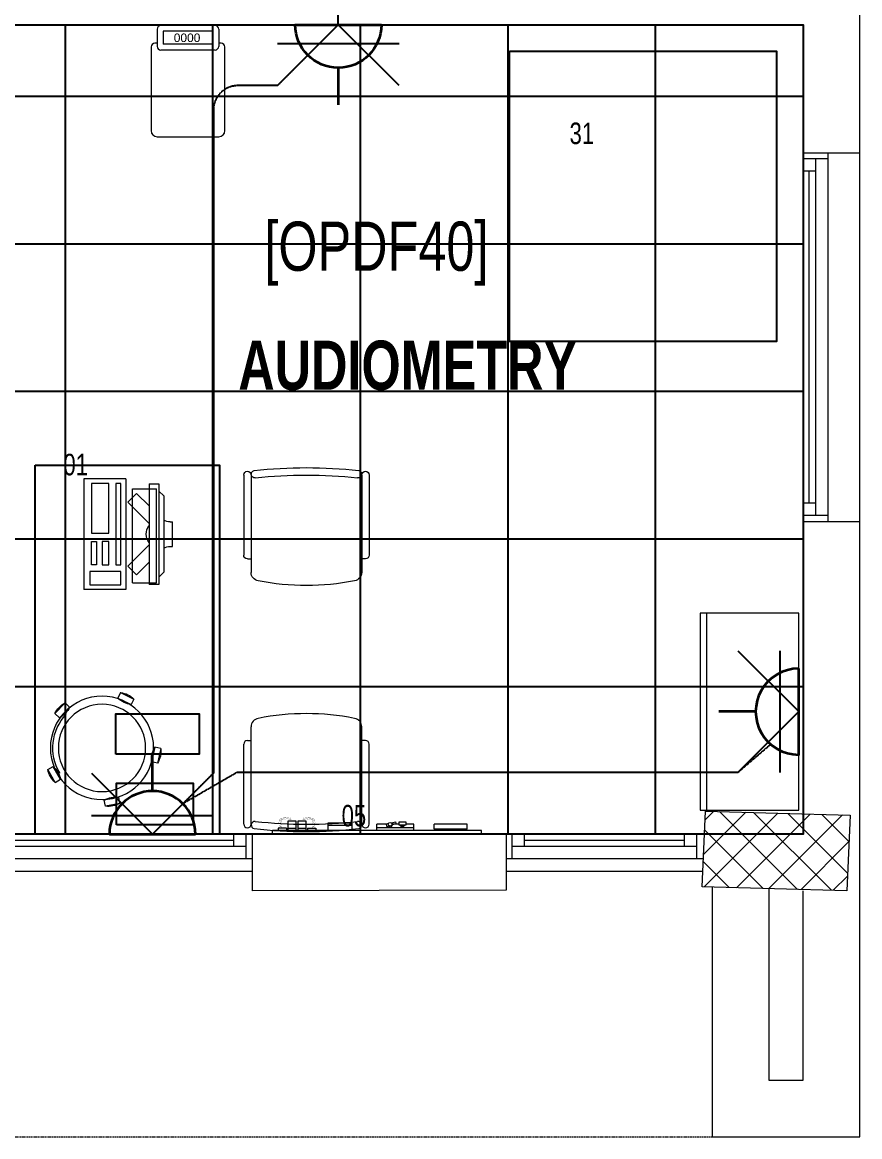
# Model space of a CAD drawing. Extents: x -12260 to 57327, y -29287 to 19916.
# Drawn here: x 45801 to 49206, y -14060 to -9530 of the extents above; entities that cross this region are included whole.
import ezdxf
from ezdxf.enums import TextEntityAlignment as Align

# ---------------------------------------------------------------- set-up
doc = ezdxf.new("R2010")
doc.units = 0
doc.header["$LTSCALE"] = 0.25
for name, pattern in [('01-First Floor-FUR$0$HIDDEN', [9.525, 6.35, -3.175]), ('DASHDOT', [25.4, 12.7, -6.35, 0, -6.35]), ('HIDDEN', [9.525, 6.35, -3.175])]:
    doc.linetypes.add(name, pattern=pattern)
for name, color, linetype, lineweight in [('01-First Floor-FUR$0$72_EGR_BASE_TEXT', 252, 'Continuous', 5), ('01-First Floor-FUR$0$72_EGR_EQP_TAG', 142, 'Continuous', 5), ('01-First Floor-FUR$0$Aluminum', 251, 'Continuous', 5), ('01-First Floor-FUR$0$C-HYDR-CTCH', 251, 'Continuous', 5), ('01-First Floor-FUR$0$Hatch', 252, 'Continuous', 5), ('01-First Floor-FUR$0$LOADING', 253, 'Continuous', 5), ('01-First Floor-FUR$0$Proj', 251, 'Continuous', 5), ('01-First Floor-FUR$0$Walls', 251, 'Continuous', 5), ('E-LITE-CLNG-CNDT', 6, 'DASHDOT', 35), ('E-LITE-EXIT-NUMB', 6, 'Continuous', 25), ('E-POWR-FLOR-CNDT', 6, 'HIDDEN', 25), ('E-POWR-WALL @ 100', 4, 'Continuous', 35)]:
    doc.layers.add(name, color=color, linetype=linetype, lineweight=lineweight)
doc.layers.add('01-First Floor-FUR$0$FALSE CEILING', color=251, linetype='Continuous')
doc.layers.add('01-First Floor-FUR$0$TME-NON MEDICAL FURNITURE', color=242, linetype='Continuous')
doc.styles.add('01-First Floor-FUR$0$Standard', font='arial.ttf')
doc.styles.add('01-First Floor-FUR$0$X3G_ENTITY_257CFD', font='swisscl.ttf', dxfattribs={"height": 200})
doc.styles.add('01-First Floor-FUR$0$X3G_ENTITY_9EC9', font='swisscl.ttf', dxfattribs={"height": 0.2})
doc.styles.add('01-First Floor-FUR$0$X3G_ENTITY_9F38', font='swisscl.ttf', dxfattribs={"height": 0.2})
doc.styles.add('DC_SIMPLEX', font='SIMPLEX.shx', dxfattribs={"width": 0.7})

# ---------------------------------------------------------------- blocks, each defined once
blk = doc.blocks.new('01-First Floor-FUR$0$GF21016-P')
at = {"layer": '01-First Floor-FUR$0$LOADING', "extrusion": (-1.24384e-09, -1.20261e-09, -1)}
for p, q in [((0.0128, 0.0179), (0.0128, 0.4136)), ((0.4628, 0.0179), (0.4628, 0.4136)), ((-0.0172, 0.0179), (-0.0172, 0.3435)), ((-0.0022, 0.3585), (0.0128, 0.3585)), ((0.4778, 0.3585), (0.4628, 0.3585)), ((0.4928, 0.0179), (0.4928, 0.3435)), ((0.4778, 0.0029), (0.4778, 0.0029))]:
    blk.add_line(p, q, dxfattribs=at)
for centre, radius, start, end in [((-0.2378, -0.5362), 1.0036, 78.7568, 101.2432), ((-0.0478, 0.4136), 0.035, 0, 80.6557), ((-0.4278, 0.4136), 0.035, 99.3443, 180), ((0.0022, 0.3435), 0.015, 0, 90), ((-0.4778, 0.3435), 0.015, 90, 180), ((0.0022, 0.0179), 0.015, 270, 0), ((0.0022, 0.0179), 0.015, 180, 270), ((-0.0284, 0.0145), 0.015, 284.3864, 95.5209), ((-0.2378, 1.8734), 1.8855, 263.5119, 276.4881), ((-0.2378, 1.8928), 1.8749, 263.6341, 276.3659), ((-0.4471, 0.0145), 0.015, 84.4791, 255.6136), ((-0.4778, 0.0179), 0.015, 270, 0), ((-0.4778, 0.0179), 0.015, 180, 270)]:
    blk.add_arc(centre, radius, start, end, dxfattribs=at)
blk = doc.blocks.new('01-First Floor-FUR$0$ITCWLS1-P')
at = {"layer": '01-First Floor-FUR$0$LOADING'}
for p, q in [((-0.2651, 0.43, 0), (-0.3051, 0.43, 0)), ((-0.3051, 0.43, 0), (-0.3051, 0.02, 0)), ((-0.197, 0.4094), (-0.295, 0.4094)), ((-0.295, 0.0264), (-0.295, 0.4094)), ((-0.2651, 0.43, 0), (-0.2651, 0.02, 0)), ((-0.197, 0.0264), (-0.197, 0.4094)), ((-0.17, 0.45), (-0.17, 0)), ((-0.17, 0.45), (0, 0.45)), ((-0.1496, 0.4305), (-0.1291, 0.4305)), ((-0.1291, 0.4305), (-0.1291, 0.4089)), ((0, 0.45), (0, 0)), ((-0.3251, 0.38, 0), (-0.3051, 0.4, 0)), ((-0.3251, 0.38, 0), (-0.3251, 0.07, 0)), ((-0.3503, 0.275), (-0.3596, 0.275)), ((-0.3596, 0.175), (-0.3596, 0.275)), ((-0.3503, 0.175), (-0.3596, 0.175)), ((-0.3251, 0.07, 0), (-0.3051, 0.05, 0)), ((-0.3051, 0.02, 0), (-0.2651, 0.02, 0)), ((-0.197, 0.0264), (-0.295, 0.0264)), ((-0.17, 0), (0, 0))]:
    blk.add_line(p, q, dxfattribs=at)
at = {"layer": '01-First Floor-FUR$0$LOADING', "extrusion": (2.48281e-10, 3.18408e-10, -1)}
for p, q in [((-0.2651, 0.3395), (-0.2144, 0.3902)), ((-0.1791, 0.3548), (-0.2144, 0.3902)), ((-0.2651, 0.2688), (-0.1791, 0.3548))]:
    blk.add_line(p, q, dxfattribs=at)
at = {"layer": '01-First Floor-FUR$0$LOADING', "extrusion": (2.48281e-10, -3.18408e-10, -1)}
for p, q in [((-0.2651, 0.1812), (-0.1791, 0.0952)), ((-0.2651, 0.1105), (-0.2144, 0.0598)), ((-0.1791, 0.0952), (-0.2144, 0.0598))]:
    blk.add_line(p, q, dxfattribs=at)
at = {"layer": '01-First Floor-FUR$0$LOADING'}
for points in [[(-0.1291, 0.4089), (-0.1291, 0.1), (-0.1496, 0.1), (-0.1496, 0.4305)], [(-0.1496, 0.1), (-0.1496, 0.1), (-0.1496, 0.1), (-0.1496, 0.1), (-0.1496, 0.1), (-0.1496, 0.1), (-0.1496, 0.1), (-0.1496, 0.1), (-0.1496, 0.1)], [(-0.1496, 0.1), (-0.1496, 0.1), (-0.1496, 0.1), (-0.1496, 0.1), (-0.1496, 0.1), (-0.1496, 0.1), (-0.1496, 0.1), (-0.1496, 0.1), (-0.1496, 0.1), (-0.1496, 0.1), (-0.1496, 0.1), (-0.1496, 0.1), (-0.1496, 0.1), (-0.1496, 0.1), (-0.1496, 0.1), (-0.1496, 0.1), (-0.1496, 0.1), (-0.1496, 0.1)], [(-0.1496, 0.1), (-0.1496, 0.1), (-0.1496, 0.1), (-0.1496, 0.1), (-0.1496, 0.1), (-0.1496, 0.1), (-0.1496, 0.1), (-0.1496, 0.1), (-0.1496, 0.1), (-0.1496, 0.1)], [(-0.1496, 0.1), (-0.1496, 0.1), (-0.1496, 0.1), (-0.1496, 0.1), (-0.1496, 0.1), (-0.1496, 0.1), (-0.1496, 0.1)], [(-0.1496, 0.1), (-0.1496, 0.1), (-0.1496, 0.1), (-0.1496, 0.1), (-0.1496, 0.1), (-0.1496, 0.1), (-0.1496, 0.1), (-0.1496, 0.1), (-0.1496, 0.1), (-0.1496, 0.1)], [(-0.1496, 0.1), (-0.1496, 0.1), (-0.1496, 0.1), (-0.1496, 0.1), (-0.1496, 0.1), (-0.1496, 0.1), (-0.1496, 0.1), (-0.1496, 0.1), (-0.1496, 0.1), (-0.1496, 0.1), (-0.1496, 0.1), (-0.1496, 0.1), (-0.1496, 0.1), (-0.1496, 0.1), (-0.1496, 0.1)], [(-0.1496, 0.1), (-0.1496, 0.1), (-0.1496, 0.1), (-0.1496, 0.1), (-0.1496, 0.1), (-0.1496, 0.1), (-0.1496, 0.1), (-0.1496, 0.1), (-0.1496, 0.1), (-0.1496, 0.1)], [(-0.1496, 0.1), (-0.1496, 0.1), (-0.1496, 0.1), (-0.1496, 0.1), (-0.1496, 0.1), (-0.1496, 0.1), (-0.1496, 0.1), (-0.1496, 0.1), (-0.1496, 0.1), (-0.1496, 0.1)], [(-0.1496, 0.1), (-0.1496, 0.1), (-0.1496, 0.1), (-0.1496, 0.1), (-0.1496, 0.1), (-0.1496, 0.1), (-0.1496, 0.1), (-0.1496, 0.1), (-0.1496, 0.1), (-0.1496, 0.1), (-0.1496, 0.1), (-0.1496, 0.1), (-0.1496, 0.1), (-0.1496, 0.1), (-0.1496, 0.1), (-0.1496, 0.1), (-0.1496, 0.1), (-0.1496, 0.1), (-0.1496, 0.1), (-0.1496, 0.1), (-0.1496, 0.1), (-0.1496, 0.1), (-0.1496, 0.1), (-0.1496, 0.1), (-0.1496, 0.1), (-0.1496, 0.1), (-0.1496, 0.1), (-0.1496, 0.1), (-0.1496, 0.1), (-0.1496, 0.1), (-0.1496, 0.1), (-0.1496, 0.1), (-0.1496, 0.1), (-0.1496, 0.1), (-0.1496, 0.1), (-0.1496, 0.1), (-0.1496, 0.1), (-0.1496, 0.1), (-0.1496, 0.1), (-0.1496, 0.1), (-0.1496, 0.1), (-0.1496, 0.1), (-0.1496, 0.1), (-0.1496, 0.1), (-0.1496, 0.1), (-0.1496, 0.1), (-0.1496, 0.1), (-0.1496, 0.1), (-0.1496, 0.1), (-0.1496, 0.1), (-0.1496, 0.1), (-0.1496, 0.1), (-0.1496, 0.1), (-0.1496, 0.1)], [(-0.1496, 0.1), (-0.1496, 0.1), (-0.1496, 0.1), (-0.1496, 0.1), (-0.1496, 0.1), (-0.1496, 0.1), (-0.1496, 0.1), (-0.1496, 0.1), (-0.1496, 0.1), (-0.1496, 0.1), (-0.1496, 0.1), (-0.1496, 0.1), (-0.1496, 0.1), (-0.1496, 0.1), (-0.1496, 0.1), (-0.1496, 0.1), (-0.1496, 0.1), (-0.1496, 0.1), (-0.1496, 0.1), (-0.1496, 0.1), (-0.1496, 0.1), (-0.1496, 0.1), (-0.1496, 0.1), (-0.1496, 0.1), (-0.1496, 0.1), (-0.1496, 0.1), (-0.1496, 0.1), (-0.1496, 0.1), (-0.1496, 0.1), (-0.1496, 0.1), (-0.1496, 0.1), (-0.1496, 0.1), (-0.1496, 0.1), (-0.1496, 0.1), (-0.1496, 0.1), (-0.1496, 0.1), (-0.1496, 0.1), (-0.1496, 0.1), (-0.1496, 0.1), (-0.1496, 0.1), (-0.1496, 0.1), (-0.1496, 0.1), (-0.1496, 0.1), (-0.1496, 0.1), (-0.1496, 0.1), (-0.1496, 0.1), (-0.1496, 0.1), (-0.1496, 0.1), (-0.1496, 0.1), (-0.1496, 0.1), (-0.1496, 0.1), (-0.1496, 0.1), (-0.1496, 0.1), (-0.1496, 0.1), (-0.1496, 0.1), (-0.1496, 0.1), (-0.1496, 0.1), (-0.1496, 0.1), (-0.1496, 0.1), (-0.1496, 0.1), (-0.1496, 0.1), (-0.1496, 0.1), (-0.1496, 0.1), (-0.1496, 0.1), (-0.1496, 0.1), (-0.1496, 0.1), (-0.1496, 0.1), (-0.1496, 0.1), (-0.1496, 0.1), (-0.1496, 0.1), (-0.1496, 0.1), (-0.1496, 0.1), (-0.1496, 0.1), (-0.1496, 0.1), (-0.1496, 0.1), (-0.1496, 0.1), (-0.1496, 0.1), (-0.1496, 0.1), (-0.1496, 0.1), (-0.1496, 0.1), (-0.1496, 0.1), (-0.1496, 0.1), (-0.1496, 0.1), (-0.1496, 0.1), (-0.1496, 0.1), (-0.1496, 0.1), (-0.1496, 0.1), (-0.1496, 0.1), (-0.1496, 0.1)], [(-0.1496, 0.1), (-0.1496, 0.1), (-0.1496, 0.1), (-0.1496, 0.1), (-0.1496, 0.1), (-0.1496, 0.1), (-0.1496, 0.1), (-0.1496, 0.1), (-0.1496, 0.1), (-0.1496, 0.1), (-0.1496, 0.1), (-0.1496, 0.1)], [(-0.1496, 0.1), (-0.1496, 0.1), (-0.1496, 0.1), (-0.1496, 0.1), (-0.1496, 0.1), (-0.1496, 0.1), (-0.1496, 0.1)], [(-0.1496, 0.1), (-0.1496, 0.1), (-0.1496, 0.1), (-0.1496, 0.1), (-0.1496, 0.1), (-0.1496, 0.1), (-0.1496, 0.1), (-0.1496, 0.1), (-0.1496, 0.1), (-0.1496, 0.1), (-0.1496, 0.1), (-0.1496, 0.1), (-0.1496, 0.1), (-0.1496, 0.1), (-0.1496, 0.1), (-0.1496, 0.1), (-0.1496, 0.1)], [(-0.1496, 0.1), (-0.1496, 0.1), (-0.1496, 0.1), (-0.1496, 0.1), (-0.1496, 0.1), (-0.1496, 0.1), (-0.1496, 0.1), (-0.1496, 0.1), (-0.1496, 0.1), (-0.1496, 0.1), (-0.1496, 0.1), (-0.1496, 0.1), (-0.1496, 0.1), (-0.1496, 0.1), (-0.1496, 0.1), (-0.1496, 0.1), (-0.1496, 0.1), (-0.1496, 0.1), (-0.1496, 0.1), (-0.1496, 0.1), (-0.1496, 0.1), (-0.1496, 0.1), (-0.1496, 0.1), (-0.1496, 0.1), (-0.1496, 0.1), (-0.1496, 0.1), (-0.1496, 0.1), (-0.1496, 0.1), (-0.1496, 0.1), (-0.1496, 0.1), (-0.1496, 0.1), (-0.1496, 0.1), (-0.1496, 0.1), (-0.1496, 0.1), (-0.1496, 0.1), (-0.1496, 0.1), (-0.1496, 0.1), (-0.1496, 0.1), (-0.1496, 0.1), (-0.1496, 0.1), (-0.1496, 0.1), (-0.1496, 0.1), (-0.1496, 0.1), (-0.1496, 0.1), (-0.1496, 0.1), (-0.1496, 0.1), (-0.1496, 0.1), (-0.1496, 0.1), (-0.1496, 0.1), (-0.1496, 0.1), (-0.1496, 0.1), (-0.1496, 0.1), (-0.1496, 0.1), (-0.1496, 0.1), (-0.1496, 0.1), (-0.1496, 0.1), (-0.1496, 0.1), (-0.1496, 0.1), (-0.1496, 0.1), (-0.1496, 0.1), (-0.1496, 0.1), (-0.1496, 0.1), (-0.1496, 0.1), (-0.1496, 0.1), (-0.1496, 0.1), (-0.1496, 0.1), (-0.1496, 0.1), (-0.1496, 0.1), (-0.1496, 0.1), (-0.1496, 0.1), (-0.1496, 0.1), (-0.1496, 0.1), (-0.1496, 0.1), (-0.1496, 0.1), (-0.1496, 0.1), (-0.1496, 0.1), (-0.1496, 0.1), (-0.1496, 0.1), (-0.1496, 0.1), (-0.1496, 0.1), (-0.1496, 0.1), (-0.1496, 0.1), (-0.1496, 0.1), (-0.1496, 0.1), (-0.1496, 0.1), (-0.1496, 0.1), (-0.1496, 0.1), (-0.1496, 0.1), (-0.1496, 0.1), (-0.1496, 0.1), (-0.1496, 0.1), (-0.1496, 0.1), (-0.1496, 0.1), (-0.1496, 0.1), (-0.1496, 0.1), (-0.1496, 0.1), (-0.1496, 0.1), (-0.1496, 0.1), (-0.1496, 0.1), (-0.1496, 0.1), (-0.1496, 0.1), (-0.1496, 0.1), (-0.1496, 0.1), (-0.1496, 0.1), (-0.1496, 0.1), (-0.1496, 0.1), (-0.1496, 0.1), (-0.1496, 0.1), (-0.1496, 0.1), (-0.1496, 0.1), (-0.1496, 0.1)], [(-0.1496, 0.1), (-0.1496, 0.1), (-0.1496, 0.1), (-0.1496, 0.1), (-0.1496, 0.1), (-0.1496, 0.1), (-0.1496, 0.1), (-0.1496, 0.1)]]:
    blk.add_lwpolyline(points, dxfattribs=at)
for points in [[(-0.1019, 0.4305), (-0.0304, 0.4305), (-0.0304, 0.2294), (-0.1019, 0.2294)], [(-0.1019, 0.1954), (-0.0747, 0.1954), (-0.0747, 0.1), (-0.1019, 0.1)], [(-0.0304, 0.1954), (-0.0508, 0.1954), (-0.0508, 0.1), (-0.0304, 0.1)], [(-0.1496, 0.1), (-0.1496, 0.1), (-0.1496, 0.1), (-0.1496, 0.1), (-0.1496, 0.1), (-0.1496, 0.1), (-0.1496, 0.1), (-0.1496, 0.1), (-0.1496, 0.1), (-0.1496, 0.1), (-0.1496, 0.1), (-0.1496, 0.1), (-0.1496, 0.1), (-0.1496, 0.1), (-0.1496, 0.1), (-0.1496, 0.1), (-0.1496, 0.1), (-0.1496, 0.1), (-0.1496, 0.1), (-0.1496, 0.1), (-0.1496, 0.1), (-0.1496, 0.1), (-0.1496, 0.1), (-0.1496, 0.1), (-0.1496, 0.1), (-0.1496, 0.1), (-0.1496, 0.1), (-0.1496, 0.1), (-0.1496, 0.1), (-0.1496, 0.1), (-0.1496, 0.1), (-0.1496, 0.1), (-0.1496, 0.1), (-0.1496, 0.1), (-0.1496, 0.1), (-0.1496, 0.1), (-0.1496, 0.1), (-0.1496, 0.1), (-0.1496, 0.1), (-0.1496, 0.1), (-0.1496, 0.1), (-0.1496, 0.1), (-0.1496, 0.1), (-0.1496, 0.1), (-0.1496, 0.1), (-0.1496, 0.1), (-0.1496, 0.1), (-0.1496, 0.1), (-0.1496, 0.1), (-0.1496, 0.1), (-0.1496, 0.1), (-0.1496, 0.1), (-0.1496, 0.1), (-0.1496, 0.1), (-0.1496, 0.1), (-0.1496, 0.1), (-0.1496, 0.1), (-0.1496, 0.1), (-0.1496, 0.1), (-0.1496, 0.1), (-0.1496, 0.1), (-0.1496, 0.1), (-0.1496, 0.1), (-0.1496, 0.1), (-0.1496, 0.1), (-0.1496, 0.1), (-0.1496, 0.1), (-0.1496, 0.1), (-0.1496, 0.1), (-0.1496, 0.1), (-0.1496, 0.1), (-0.1496, 0.1), (-0.1496, 0.1), (-0.1496, 0.1), (-0.1496, 0.1), (-0.1496, 0.1), (-0.1496, 0.1), (-0.1496, 0.1), (-0.1496, 0.1), (-0.1496, 0.1), (-0.1496, 0.1), (-0.1496, 0.1), (-0.1496, 0.1), (-0.1496, 0.1), (-0.1496, 0.1), (-0.1496, 0.1), (-0.1496, 0.1), (-0.1496, 0.1), (-0.1496, 0.1), (-0.1496, 0.1), (-0.1496, 0.1), (-0.1496, 0.1), (-0.1496, 0.1), (-0.1496, 0.1), (-0.1496, 0.1), (-0.1496, 0.1), (-0.1496, 0.1), (-0.1496, 0.1), (-0.1496, 0.1), (-0.1496, 0.1), (-0.1496, 0.1), (-0.1496, 0.1), (-0.1496, 0.1), (-0.1496, 0.1), (-0.1496, 0.1), (-0.1496, 0.1), (-0.1496, 0.1), (-0.1496, 0.1), (-0.1496, 0.1), (-0.1496, 0.1), (-0.1496, 0.1), (-0.1496, 0.1), (-0.1496, 0.1), (-0.1496, 0.1), (-0.1496, 0.1), (-0.1496, 0.1), (-0.1496, 0.1), (-0.1496, 0.1), (-0.1496, 0.1), (-0.1496, 0.1), (-0.1496, 0.1), (-0.1496, 0.1), (-0.1496, 0.1), (-0.1496, 0.1), (-0.1496, 0.1), (-0.1496, 0.1), (-0.1496, 0.1), (-0.1496, 0.1), (-0.1496, 0.1), (-0.1496, 0.1), (-0.1496, 0.1), (-0.1496, 0.1), (-0.1496, 0.1), (-0.1496, 0.1), (-0.1496, 0.1), (-0.1496, 0.1), (-0.1496, 0.1), (-0.1496, 0.1), (-0.1496, 0.1), (-0.1496, 0.1), (-0.1496, 0.1), (-0.1496, 0.1), (-0.1496, 0.1), (-0.1496, 0.1), (-0.1496, 0.1), (-0.1496, 0.1), (-0.1496, 0.1), (-0.1496, 0.1), (-0.1496, 0.1), (-0.1496, 0.1), (-0.1496, 0.1), (-0.1496, 0.1), (-0.1496, 0.1), (-0.1496, 0.1), (-0.1496, 0.1), (-0.1496, 0.1), (-0.1496, 0.1), (-0.1496, 0.1), (-0.1496, 0.1), (-0.1496, 0.1), (-0.1496, 0.1), (-0.1496, 0.1), (-0.1496, 0.1), (-0.1496, 0.1), (-0.1496, 0.1), (-0.1496, 0.1), (-0.1496, 0.1), (-0.1496, 0.1), (-0.1496, 0.1), (-0.1496, 0.1), (-0.1496, 0.1), (-0.1496, 0.1), (-0.1496, 0.1), (-0.1496, 0.1), (-0.1496, 0.1), (-0.1496, 0.1), (-0.1496, 0.1), (-0.1496, 0.1), (-0.1496, 0.1), (-0.1496, 0.1), (-0.1496, 0.1), (-0.1496, 0.1), (-0.1496, 0.1), (-0.1496, 0.1), (-0.1496, 0.1), (-0.1496, 0.1), (-0.1496, 0.1), (-0.1496, 0.1), (-0.1496, 0.1), (-0.1496, 0.1), (-0.1496, 0.1), (-0.1496, 0.1), (-0.1496, 0.1), (-0.1496, 0.1), (-0.1496, 0.1), (-0.1496, 0.1), (-0.1496, 0.1), (-0.1496, 0.1), (-0.1496, 0.1), (-0.1496, 0.1), (-0.1496, 0.1), (-0.1496, 0.1), (-0.1496, 0.1), (-0.1496, 0.1), (-0.1496, 0.1), (-0.1496, 0.1), (-0.1496, 0.1), (-0.1496, 0.1), (-0.1496, 0.1), (-0.1496, 0.1), (-0.1496, 0.1), (-0.1496, 0.1), (-0.1496, 0.1), (-0.1496, 0.1), (-0.1496, 0.1), (-0.1496, 0.1), (-0.1496, 0.1), (-0.1496, 0.1), (-0.1496, 0.1), (-0.1496, 0.1), (-0.1496, 0.1), (-0.1496, 0.1), (-0.1496, 0.1), (-0.1496, 0.1), (-0.1496, 0.1), (-0.1496, 0.1), (-0.1496, 0.1), (-0.1496, 0.1), (-0.1496, 0.1), (-0.1496, 0.1), (-0.1496, 0.1), (-0.1496, 0.1), (-0.1496, 0.1), (-0.1496, 0.1), (-0.1496, 0.1), (-0.1496, 0.1), (-0.1496, 0.1), (-0.1496, 0.1), (-0.1496, 0.1), (-0.1496, 0.1), (-0.1496, 0.1), (-0.1496, 0.1), (-0.1496, 0.1), (-0.1496, 0.1), (-0.1496, 0.1), (-0.1496, 0.1), (-0.1496, 0.1), (-0.1496, 0.1), (-0.1496, 0.1), (-0.1496, 0.1), (-0.1496, 0.1), (-0.1496, 0.1), (-0.1496, 0.1), (-0.1496, 0.1), (-0.1496, 0.1), (-0.1496, 0.1), (-0.1496, 0.1), (-0.1496, 0.1), (-0.1496, 0.1), (-0.1496, 0.1), (-0.1496, 0.1), (-0.1496, 0.1), (-0.1496, 0.1), (-0.1496, 0.1), (-0.1496, 0.1), (-0.1496, 0.1), (-0.1496, 0.1), (-0.1496, 0.1), (-0.1496, 0.1), (-0.1496, 0.1), (-0.1496, 0.1), (-0.1496, 0.1), (-0.1496, 0.1), (-0.1496, 0.1), (-0.1496, 0.1), (-0.1496, 0.1), (-0.1496, 0.1)], [(-0.1496, 0.1), (-0.1496, 0.1), (-0.1496, 0.1), (-0.1496, 0.1), (-0.1496, 0.1), (-0.1496, 0.1), (-0.1496, 0.1), (-0.1496, 0.1), (-0.1496, 0.1), (-0.1496, 0.1), (-0.1496, 0.1), (-0.1496, 0.1), (-0.1496, 0.1), (-0.1496, 0.1), (-0.1496, 0.1), (-0.1496, 0.1), (-0.1496, 0.1), (-0.1496, 0.1), (-0.1496, 0.1), (-0.1496, 0.1), (-0.1496, 0.1), (-0.1496, 0.1), (-0.1496, 0.1), (-0.1496, 0.1), (-0.1496, 0.1), (-0.1496, 0.1), (-0.1496, 0.1), (-0.1496, 0.1), (-0.1496, 0.1), (-0.1496, 0.1), (-0.1496, 0.1), (-0.1496, 0.1), (-0.1496, 0.1), (-0.1496, 0.1), (-0.1496, 0.1), (-0.1496, 0.1), (-0.1496, 0.1), (-0.1496, 0.1), (-0.1496, 0.1), (-0.1496, 0.1), (-0.1496, 0.1), (-0.1496, 0.1), (-0.1496, 0.1), (-0.1496, 0.1), (-0.1496, 0.1), (-0.1496, 0.1), (-0.1496, 0.1), (-0.1496, 0.1), (-0.1496, 0.1), (-0.1496, 0.1), (-0.1496, 0.1), (-0.1496, 0.1), (-0.1496, 0.1), (-0.1496, 0.1), (-0.1496, 0.1), (-0.1496, 0.1), (-0.1496, 0.1), (-0.1496, 0.1), (-0.1496, 0.1), (-0.1496, 0.1), (-0.1496, 0.1), (-0.1496, 0.1), (-0.1496, 0.1), (-0.1496, 0.1), (-0.1496, 0.1), (-0.1496, 0.1), (-0.1496, 0.1), (-0.1496, 0.1), (-0.1496, 0.1), (-0.1496, 0.1), (-0.1496, 0.1), (-0.1496, 0.1), (-0.1496, 0.1), (-0.1496, 0.1), (-0.1496, 0.1), (-0.1496, 0.1), (-0.1496, 0.1), (-0.1496, 0.1), (-0.1496, 0.1), (-0.1496, 0.1), (-0.1496, 0.1), (-0.1496, 0.1), (-0.1496, 0.1), (-0.1496, 0.1), (-0.1496, 0.1), (-0.1496, 0.1), (-0.1496, 0.1), (-0.1496, 0.1), (-0.1496, 0.1), (-0.1496, 0.1), (-0.1496, 0.1), (-0.1496, 0.1), (-0.1496, 0.1), (-0.1496, 0.1), (-0.1496, 0.1), (-0.1496, 0.1), (-0.1496, 0.1), (-0.1496, 0.1), (-0.1496, 0.1), (-0.1496, 0.1), (-0.1496, 0.1), (-0.1496, 0.1), (-0.1496, 0.1), (-0.1496, 0.1), (-0.1496, 0.1), (-0.1496, 0.1), (-0.1496, 0.1), (-0.1496, 0.1), (-0.1496, 0.1), (-0.1496, 0.1), (-0.1496, 0.1), (-0.1496, 0.1), (-0.1496, 0.1), (-0.1496, 0.1), (-0.1496, 0.1), (-0.1496, 0.1), (-0.1496, 0.1), (-0.1496, 0.1), (-0.1496, 0.1), (-0.1496, 0.1), (-0.1496, 0.1), (-0.1496, 0.1), (-0.1496, 0.1), (-0.1496, 0.1), (-0.1496, 0.1), (-0.1496, 0.1), (-0.1496, 0.1), (-0.1496, 0.1), (-0.1496, 0.1), (-0.1496, 0.1), (-0.1496, 0.1), (-0.1496, 0.1), (-0.1496, 0.1), (-0.1496, 0.1), (-0.1496, 0.1), (-0.1496, 0.1), (-0.1496, 0.1), (-0.1496, 0.1), (-0.1496, 0.1), (-0.1496, 0.1), (-0.1496, 0.1), (-0.1496, 0.1), (-0.1496, 0.1), (-0.1496, 0.1), (-0.1496, 0.1), (-0.1496, 0.1), (-0.1496, 0.1), (-0.1496, 0.1), (-0.1496, 0.1), (-0.1496, 0.1), (-0.1496, 0.1), (-0.1496, 0.1), (-0.1496, 0.1), (-0.1496, 0.1), (-0.1496, 0.1), (-0.1496, 0.1), (-0.1496, 0.1), (-0.1496, 0.1), (-0.1496, 0.1), (-0.1496, 0.1), (-0.1496, 0.1), (-0.1496, 0.1), (-0.1496, 0.1), (-0.1496, 0.1), (-0.1496, 0.1), (-0.1496, 0.1), (-0.1496, 0.1), (-0.1496, 0.1), (-0.1496, 0.1), (-0.1496, 0.1), (-0.1496, 0.1), (-0.1496, 0.1), (-0.1496, 0.1), (-0.1496, 0.1), (-0.1496, 0.1), (-0.1496, 0.1), (-0.1496, 0.1), (-0.1496, 0.1), (-0.1496, 0.1), (-0.1496, 0.1), (-0.1496, 0.1), (-0.1496, 0.1), (-0.1496, 0.1), (-0.1496, 0.1), (-0.1496, 0.1), (-0.1496, 0.1), (-0.1496, 0.1), (-0.1496, 0.1), (-0.1496, 0.1), (-0.1496, 0.1), (-0.1496, 0.1), (-0.1496, 0.1), (-0.1496, 0.1), (-0.1496, 0.1), (-0.1496, 0.1), (-0.1496, 0.1), (-0.1496, 0.1), (-0.1496, 0.1), (-0.1496, 0.1), (-0.1496, 0.1), (-0.1496, 0.1), (-0.1496, 0.1), (-0.1496, 0.1), (-0.1496, 0.1), (-0.1496, 0.1), (-0.1496, 0.1), (-0.1496, 0.1), (-0.1496, 0.1), (-0.1496, 0.1), (-0.1496, 0.1), (-0.1496, 0.1), (-0.1496, 0.1), (-0.1496, 0.1), (-0.1496, 0.1)], [(-0.1496, 0.1), (-0.1496, 0.1), (-0.1496, 0.1), (-0.1496, 0.1), (-0.1496, 0.1), (-0.1496, 0.1), (-0.1496, 0.1), (-0.1496, 0.1), (-0.1496, 0.1), (-0.1496, 0.1), (-0.1496, 0.1), (-0.1496, 0.1), (-0.1496, 0.1), (-0.1496, 0.1), (-0.1496, 0.1), (-0.1496, 0.1), (-0.1496, 0.1), (-0.1496, 0.1), (-0.1496, 0.1), (-0.1496, 0.1), (-0.1496, 0.1), (-0.1496, 0.1), (-0.1496, 0.1), (-0.1496, 0.1), (-0.1496, 0.1), (-0.1496, 0.1), (-0.1496, 0.1), (-0.1496, 0.1), (-0.1496, 0.1), (-0.1496, 0.1), (-0.1496, 0.1), (-0.1496, 0.1), (-0.1496, 0.1), (-0.1496, 0.1), (-0.1496, 0.1), (-0.1496, 0.1), (-0.1496, 0.1), (-0.1496, 0.1), (-0.1496, 0.1), (-0.1496, 0.1), (-0.1496, 0.1), (-0.1496, 0.1), (-0.1496, 0.1), (-0.1496, 0.1), (-0.1496, 0.1), (-0.1496, 0.1), (-0.1496, 0.1), (-0.1496, 0.1), (-0.1496, 0.1), (-0.1496, 0.1), (-0.1496, 0.1), (-0.1496, 0.1), (-0.1496, 0.1), (-0.1496, 0.1), (-0.1496, 0.1), (-0.1496, 0.1), (-0.1496, 0.1), (-0.1496, 0.1), (-0.1496, 0.1), (-0.1496, 0.1), (-0.1496, 0.1), (-0.1496, 0.1), (-0.1496, 0.1), (-0.1496, 0.1), (-0.1496, 0.1), (-0.1496, 0.1), (-0.1496, 0.1), (-0.1496, 0.1), (-0.1496, 0.1), (-0.1496, 0.1), (-0.1496, 0.1), (-0.1496, 0.1), (-0.1496, 0.1), (-0.1496, 0.1), (-0.1496, 0.1), (-0.1496, 0.1), (-0.1496, 0.1), (-0.1496, 0.1), (-0.1496, 0.1), (-0.1496, 0.1), (-0.1496, 0.1), (-0.1496, 0.1), (-0.1496, 0.1), (-0.1496, 0.1), (-0.1496, 0.1), (-0.1496, 0.1), (-0.1496, 0.1), (-0.1496, 0.1), (-0.1496, 0.1), (-0.1496, 0.1), (-0.1496, 0.1), (-0.1496, 0.1), (-0.1496, 0.1), (-0.1496, 0.1), (-0.1496, 0.1), (-0.1496, 0.1), (-0.1496, 0.1), (-0.1496, 0.1), (-0.1496, 0.1), (-0.1496, 0.1), (-0.1496, 0.1), (-0.1496, 0.1), (-0.1496, 0.1), (-0.1496, 0.1), (-0.1496, 0.1), (-0.1496, 0.1), (-0.1496, 0.1), (-0.1496, 0.1), (-0.1496, 0.1), (-0.1496, 0.1), (-0.1496, 0.1), (-0.1496, 0.1), (-0.1496, 0.1), (-0.1496, 0.1), (-0.1496, 0.1), (-0.1496, 0.1), (-0.1496, 0.1), (-0.1496, 0.1), (-0.1496, 0.1), (-0.1496, 0.1), (-0.1496, 0.1), (-0.1496, 0.1), (-0.1496, 0.1), (-0.1496, 0.1), (-0.1496, 0.1), (-0.1496, 0.1), (-0.1496, 0.1), (-0.1496, 0.1), (-0.1496, 0.1), (-0.1496, 0.1), (-0.1496, 0.1), (-0.1496, 0.1), (-0.1496, 0.1), (-0.1496, 0.1), (-0.1496, 0.1), (-0.1496, 0.1), (-0.1496, 0.1), (-0.1496, 0.1), (-0.1496, 0.1), (-0.1496, 0.1), (-0.1496, 0.1), (-0.1496, 0.1), (-0.1496, 0.1), (-0.1496, 0.1), (-0.1496, 0.1), (-0.1496, 0.1), (-0.1496, 0.1), (-0.1496, 0.1), (-0.1496, 0.1), (-0.1496, 0.1), (-0.1496, 0.1), (-0.1496, 0.1), (-0.1496, 0.1), (-0.1496, 0.1), (-0.1496, 0.1), (-0.1496, 0.1), (-0.1496, 0.1), (-0.1496, 0.1), (-0.1496, 0.1), (-0.1496, 0.1), (-0.1496, 0.1), (-0.1496, 0.1), (-0.1496, 0.1), (-0.1496, 0.1), (-0.1496, 0.1), (-0.1496, 0.1), (-0.1496, 0.1), (-0.1496, 0.1), (-0.1496, 0.1), (-0.1496, 0.1), (-0.1496, 0.1), (-0.1496, 0.1), (-0.1496, 0.1), (-0.1496, 0.1), (-0.1496, 0.1), (-0.1496, 0.1), (-0.1496, 0.1), (-0.1496, 0.1), (-0.1496, 0.1), (-0.1496, 0.1), (-0.1496, 0.1), (-0.1496, 0.1), (-0.1496, 0.1), (-0.1496, 0.1), (-0.1496, 0.1), (-0.1496, 0.1), (-0.1496, 0.1), (-0.1496, 0.1), (-0.1496, 0.1), (-0.1496, 0.1), (-0.1496, 0.1), (-0.1496, 0.1), (-0.1496, 0.1), (-0.1496, 0.1), (-0.1496, 0.1), (-0.1496, 0.1), (-0.1496, 0.1), (-0.1496, 0.1), (-0.1496, 0.1), (-0.1496, 0.1), (-0.1496, 0.1), (-0.1496, 0.1), (-0.1496, 0.1), (-0.1496, 0.1), (-0.1496, 0.1), (-0.1496, 0.1), (-0.1496, 0.1), (-0.1496, 0.1), (-0.1496, 0.1), (-0.1496, 0.1), (-0.1496, 0.1), (-0.1496, 0.1), (-0.1496, 0.1), (-0.1496, 0.1), (-0.1496, 0.1), (-0.1496, 0.1), (-0.1496, 0.1), (-0.1496, 0.1), (-0.1496, 0.1)], [(-0.1496, 0.0727), (-0.0236, 0.0727), (-0.0236, 0.0182), (-0.1496, 0.0182)]]:
    blk.add_lwpolyline(points, close=True, dxfattribs=at)
for centre, radius, start, end in [((-0.3503, 0.325), 0.05, 270, 300.3093), ((-0.3089, 0.225), 0.0556, 321.9431, 38.0569), ((-0.3503, 0.125), 0.05, 59.6907, 90)]:
    blk.add_arc(centre, radius, start, end, dxfattribs=at)
blk = doc.blocks.new('01-First Floor-FUR$0$HF10037B-P')
at = {"layer": '01-First Floor-FUR$0$LOADING'}
for p, q in [((0.2459, 0.134), (0.1859, 0.134)), ((0.1859, 0.134), (0.1859, 0.109)), ((0.2459, 0.109), (0.1859, 0.109)), ((0.2459, 0.134), (0.2459, 0.109)), ((0, 0), (-0.0142, -0.0583)), ((0, 0), (0.0243, -0.0059)), ((0.0243, -0.0059), (0.01, -0.0642)), ((0.4069, -0.0417), (0.4165, -0.0387)), ((0.4071, -0.0094), (0.431, -0.0018)), ((0.4071, -0.0094), (0.4255, -0.0665)), ((0.431, -0.0018), (0.4493, -0.0589)), ((-0.0142, -0.0583), (0.01, -0.0642)), ((0.4255, -0.0665), (0.4493, -0.0589)), ((0.0524, -0.2725), (0.0674, -0.2525)), ((0.0674, -0.2525), (0.1154, -0.2885)), ((0.3125, -0.2897), (0.362, -0.2558)), ((0.3267, -0.268), (0.3323, -0.2763)), ((0.3761, -0.2764), (0.362, -0.2558)), ((0.0524, -0.2725), (0.1004, -0.3085)), ((0.1004, -0.3085), (0.1154, -0.2885)), ((0.3266, -0.3103), (0.3125, -0.2897)), ((0.3266, -0.3103), (0.3761, -0.2764))]:
    blk.add_line(p, q, dxfattribs=at)
for radius in [0.21, 0.1775]:
    blk.add_circle((0.2161, -0.1014), radius, dxfattribs=at)
for centre, radius, start, end in [((0.2159, 0.0465), 0.0925, 71.0754, 108.9246), ((0.2159, 0.1965), 0.0925, 251.0754, 288.9246), ((0.0779, -0.0499), 0.0925, 147.3419, 185.1912), ((-0.0678, -0.0143), 0.0925, 327.3419, 5.1912), ((0.2161, -0.1014), 0.2, 303.6037, 17.3657), ((0.4996, -0.0113), 0.0925, 178.8412, 216.6904), ((0.3568, -0.057), 0.0925, 358.8412, 36.6904), ((0.0389, -0.3404), 0.0925, 34.1875, 72.0368), ((0.3867, -0.3449), 0.0925, 105.5121, 143.3614), ((0.1289, -0.2205), 0.0925, 214.1875, 252.0368), ((0.3019, -0.2212), 0.0925, 285.5121, 323.3614)]:
    blk.add_arc(centre, radius, start, end, dxfattribs=at)
blk = doc.blocks.new('01-First Floor-FUR$0$HF13461A-P')
at = {"layer": '01-First Floor-FUR$0$LOADING'}
for p, q in [((0.0229, 0.4353), (0.0229, 0.3653)), ((0.2579, 0.4503), (0.0379, 0.4503)), ((0.2493, 0.4266), (0.0466, 0.4266)), ((0.0466, 0.4266), (0.0466, 0.3739)), ((0.2493, 0.4266), (0.2493, 0.3739)), ((0.2729, 0.4353), (0.2729, 0.3653)), ((-0.0021, 0.3628), (-0.0021, 0.0228)), ((0.0229, 0.3778), (0.0129, 0.3778)), ((0.2493, 0.3739), (0.0466, 0.3739)), ((0.2829, 0.3778), (0.2729, 0.3778)), ((0.2979, 0.0228), (0.2979, 0.3628)), ((0.2579, 0.3503), (0.0379, 0.3503)), ((0.0229, -0.0022), (0.2729, -0.0022))]:
    blk.add_line(p, q, dxfattribs=at)
for centre, radius, start, end in [((0.0379, 0.4353), 0.015, 90, 180), ((0.2579, 0.4353), 0.015, 0, 90), ((0.0129, 0.3628), 0.015, 90, 180), ((0.0379, 0.3653), 0.015, 180, 270), ((0.2579, 0.3653), 0.015, 270, 0), ((0.2829, 0.3628), 0.015, 0, 90), ((0.0229, 0.0228), 0.025, 180, 270), ((0.2729, 0.0228), 0.025, 270, 0)]:
    blk.add_arc(centre, radius, start, end, dxfattribs=at)
at = {"layer": '01-First Floor-FUR$0$LOADING', "style": '01-First Floor-FUR$0$Standard'}
blk.add_text('0000', height=0.03477, dxfattribs=at).set_placement((0.0901, 0.3829))
blk = doc.blocks.new('01-First Floor-FUR$0$ME19011A-P')
for p, q in [((-0.425, 0), (0.425, 0)), ((-0.425, 0), (-0.425, -0.015)), ((0.425, 0), (0.425, -0.015)), ((-0.425, -0.015), (0.425, -0.015)), ((-0.3675, -0.0198), (-0.2325, -0.0198)), ((-0.3675, -0.0198), (-0.3675, -0.0399)), ((-0.3675, -0.0399), (-0.2325, -0.0399)), ((-0.36, -0.015), (-0.36, -0.0198)), ((-0.24, -0.015), (-0.24, -0.0198)), ((-0.2325, -0.0198), (-0.2325, -0.0399)), ((-0.15, -0.015), (-0.15, -0.04)), ((-0.15, -0.025), (0, -0.025)), ((-0.15, -0.04), (-0.1187, -0.04)), ((-0.0887, -0.04), (-0.0637, -0.04)), ((-0.0606, -0.0371), (-0.0787, -0.0432)), ((-0.0787, -0.0432), (-0.077, -0.0497)), ((-0.0402, -0.0312), (-0.0496, -0.0337)), ((-0.047, -0.0434), (-0.0376, -0.0409)), ((-0.0376, -0.0409), (-0.0402, -0.0312)), ((-0.0379, -0.04), (0, -0.04)), ((0, -0.015), (0, -0.04)), ((0.1, -0.015), (0.1, -0.045)), ((0.1, -0.035), (0.2, -0.035)), ((0.1, -0.045), (0.2, -0.045)), ((0.2, -0.045), (0.2, -0.015)), ((0.2818, -0.015), (0.2484, -0.015)), ((0.2484, -0.0243), (0.2484, -0.015)), ((0.2818, -0.0243), (0.2484, -0.0243)), ((0.2818, -0.0243), (0.2818, -0.015)), ((0.3211, -0.015), (0.2877, -0.015)), ((0.2877, -0.015), (0.2877, -0.0531)), ((0.3211, -0.0243), (0.2877, -0.0243)), ((0.3211, -0.0531), (0.3211, -0.015)), ((0.3623, -0.015), (0.3289, -0.015)), ((0.3289, -0.015), (0.3289, -0.0531)), ((0.3623, -0.0243), (0.3289, -0.0243)), ((0.3623, -0.0531), (0.3623, -0.015)), ((0.3682, -0.0243), (0.3682, -0.015)), ((0.3682, -0.015), (0.4016, -0.015)), ((0.3682, -0.0243), (0.4016, -0.0243)), ((0.4016, -0.0243), (0.4016, -0.015)), ((-0.0582, -0.046), (-0.077, -0.0497)), ((0.2877, -0.0531), (0.3211, -0.0531)), ((0.3289, -0.0531), (0.3623, -0.0531))]:
    blk.add_line(p, q)
blk.add_lwpolyline([(-0.1187, -0.0482), (-0.0887, -0.0482), (-0.0887, -0.0382), (-0.1187, -0.0382)], close=True)
at = {"color": 8, "const_width": 0.000601}
for points in [[(0.3044, -0.0531, -0.184574), (0.2977, -0.0636, -1.44364), (0.2961, -0.0581, -0.837915), (0.2969, -0.0664, -0.30536), (0.2839, -0.062, -1.584726), (0.2894, -0.0609, -0.253153), (0.2827, -0.0684, -0.874198), (0.2775, -0.0585, -0.915253), (0.2791, -0.0658, -0.223821), (0.2683, -0.0644, -1.703343), (0.272, -0.0597, -0.588962), (0.2621, -0.068, -0.717795), (0.2625, -0.0581, -0.983104), (0.2645, -0.0644, -0.326362), (0.2534, -0.0609, -0.758716), (0.2609, -0.0514, -0.906186), (0.2593, -0.0565, -0.189488), (0.2526, -0.0522, -0.7948), (0.2613, -0.0423, -1.223996), (0.2574, -0.047, -0.072149), (0.2534, -0.0403, -0.645886), (0.2609, -0.0324, -1.366917), (0.2574, -0.0371, -0.078415), (0.2542, -0.0308, -0.723006), (0.2613, -0.0256, -1.105484), (0.2582, -0.0292, -0.221197), (0.2566, -0.0243, -0.221197)], [(0.3456, -0.0531, 0.184574), (0.3523, -0.0636, 1.44364), (0.3539, -0.0581, 0.837915), (0.3531, -0.0664, 0.30536), (0.3661, -0.062, 1.584726), (0.3606, -0.0609, 0.253153), (0.3673, -0.0684, 0.874198), (0.3725, -0.0585, 0.915253), (0.3709, -0.0658, 0.223821), (0.3817, -0.0644, 1.703343), (0.378, -0.0597, 0.588962), (0.3879, -0.068, 0.717795), (0.3875, -0.0581, 0.983104), (0.3855, -0.0644, 0.326362), (0.3966, -0.0609, 0.758716), (0.3891, -0.0514, 0.906186), (0.3907, -0.0565, 0.189488), (0.3974, -0.0522, 0.7948), (0.3887, -0.0423, 1.223996), (0.3926, -0.047, 0.072149), (0.3966, -0.0403, 0.645886), (0.3891, -0.0324, 1.366917), (0.3926, -0.0371, 0.078415), (0.3958, -0.0308, 0.723006), (0.3887, -0.0256, 1.105484), (0.3918, -0.0292, 0.221197), (0.3934, -0.0243, 0.221197)]]:
    blk.add_lwpolyline(points, format="xyb", dxfattribs=at)
blk.add_circle((-0.0537, -0.04), 0.0075)
for centre, radius, start, end in [((-0.1037, -0.04), 0.01, 10.4593, 169.5407), ((-0.1037, -0.04), 0.0075, 14.0075, 165.9925), ((-0.0537, -0.04), 0.01, 45, 180)]:
    blk.add_arc(centre, radius, start, end)
blk = doc.blocks.new('01-First Floor-FUR$0$M.44.57.64')
at = {"layer": '01-First Floor-FUR$0$LOADING', "xscale": 1000.000000000002, "yscale": 1000.000000000002, "zscale": 1000.000000000002, "rotation": 225.9999036123427}
blk.add_blockref('01-First Floor-FUR$0$ME19011A-P', (-80806.9, 16720.7), dxfattribs=at)
blk = doc.blocks.new('01-First Floor-FUR$0$GF21027-P')
at = {"layer": '01-First Floor-FUR$0$LOADING'}
for p, q in [((0.4, 0.4), (-0.4, 0.4)), ((-0.4, 0.4), (-0.4, 0)), ((0.4, 0), (0.4, 0.4)), ((-0.4, 0.025), (0.4, 0.025)), ((-0.4, 0), (0.4, 0))]:
    blk.add_line(p, q, dxfattribs=at)
blk = doc.blocks.new('01-First Floor-FUR')
at = {"layer": '01-First Floor-FUR$0$Hatch'}
h = blk.add_hatch(dxfattribs=at)
h.set_pattern_fill('ANSI37', color=256, scale=30)
h.set_pattern_definition([(45, (-1823.345, -13062.25), (-67.35192, 67.35192), []), (135, (-1823.345, -13062.25), (-67.35192, -67.35192), [])])
h.paths.add_polyline_path([(49129.3, 8855.6), (48525.4, 8847.5), (48529.3, 8559.1), (49133.2, 8567.2)])
h.paths.add_polyline_path([(41968.6, 8847.9), (41385, 8842.5), (41365.1, 8551.1), (41948.6, 8556.5)])
h.paths.add_polyline_path([(27591.6, 8840.5), (26992.5, 8836.4), (26986.8, 8543.4), (27585.9, 8547.5)])
h.paths.add_polyline_path([(34776.8, 8842.7), (34175.6, 8835.2), (34167.4, 8549.5), (34768.6, 8557)])
h.paths.add_polyline_path([(20372.4, 8849.8), (19765.9, 8827.9), (19780.4, 8535.4), (20386.9, 8557.2)])
h.paths.add_polyline_path([(13635.8, 8839.4), (12413.8, 8863.3), (12407.4, 8567.2), (13629.3, 8543.3)])
h.paths.add_polyline_path([(13649.8, 1639.3), (12434.8, 1623.6), (12421.4, 1331.2), (13636.4, 1346.9)])
h.paths.add_polyline_path([(13623.8, -5553.9), (12420.7, -5569.8), (12415, -5862.9), (13618.1, -5846.9)])
h.paths.add_polyline_path([(13642.3, -12752.6), (12445.6, -12764), (12448.4, -13058.5), (13645.1, -13047)])
h.paths.add_polyline_path([(6007.3, -12750.5), (5403.7, -12754.2), (5414.4, -13039.6), (6017.9, -13035.9)])
h.paths.add_polyline_path([(5991.8, -5552.5), (5395, -5550.9), (5394.9, -5852.1), (5991.7, -5853.6)])
h.paths.add_polyline_path([(6001.7, 1637.1), (5382.4, 1638.3), (5371.8, 1335.4), (5991.1, 1334.1)])
h.paths.add_polyline_path([(5978.4, 8816.5), (5377.7, 8830.9), (5374.1, 8541.3), (5974.8, 8526.8)])
h.paths.add_polyline_path([(-1220.7, 8814.6), (-1823.3, 8837.3), (-1821.5, 8549), (-1218.8, 8526.3)])
h.paths.add_polyline_path([(-1213, -5563.7), (-1815, -5570.7), (-1811.6, -5862.3), (-1209.6, -5855.3)])
h.paths.add_polyline_path([(-1195.5, -12758.3), (-1793.9, -12759.3), (-1789, -13060), (-1190.6, -13059)])
h.paths.add_polyline_path([(20391.2, -12745), (19785.5, -12758), (19791.3, -13059.2), (20396.9, -13046.2)])
h.paths.add_polyline_path([(20384.7, -5552.6), (19790.3, -5570.1), (19792.4, -5866.7), (20386.8, -5849.1)])
h.paths.add_polyline_path([(20376, 1655.5), (19777, 1647.8), (19781.1, 1347.6), (20380, 1355.3)])
h.paths.add_polyline_path([(27576.3, 1640.2), (26974.4, 1644.9), (26978.6, 1352.8), (27580.6, 1348.1)])
h.paths.add_polyline_path([(27580.1, -5542.5), (26976.2, -5560), (26989.7, -5860.1), (27589.8, -5839.1)])
h.paths.add_polyline_path([(27596.2, -12758.5), (26992.3, -12751.9), (26990, -13037.6), (27593.8, -13044.2)])
h.paths.add_polyline_path([(34794.7, -12748), (34197.4, -12762.6), (34206.4, -13062.3), (34803.7, -13047.7)])
h.paths.add_polyline_path([(34787.4, -5559.7), (34186.1, -5557.7), (34187.2, -5855), (34788.5, -5856.9)])
h.paths.add_polyline_path([(34750.9, 1644.2), (34170.1, 1648.9), (34189.8, 1359), (34770.6, 1354.3)])
h.paths.add_polyline_path([(41954.3, 1643.4), (41356.7, 1657.2), (41358.7, 1365.3), (41956.3, 1351.5)])
h.paths.add_polyline_path([(41955.3, -5555.1), (41386.9, -5562.7), (41388.7, -5856.9), (41957.1, -5849.3)])
h.paths.add_polyline_path([(41992.3, -12752.3), (41387.1, -12754.9), (41388.4, -13059.5), (41993.7, -13056.8)])
h.paths.add_polyline_path([(49166.6, -12752.8), (48578.6, -12736.7), (48565.4, -13043.9), (49153.3, -13060)])
h.paths.add_polyline_path([(49150.8, -5553.4), (48547.6, -5552.3), (48545.6, -5848.8), (49148.8, -5849.9)])
at = {"layer": '01-First Floor-FUR$0$Aluminum'}
for p, q in [((48976, -10060), (48976, -11560)), ((49076, -10085), (48976, -10085)), ((49026, -10085), (49026, -11535)), ((49076, -10060), (49076, -11560)), ((49026, -10135), (48976, -10135)), ((49001, -11485), (49001, -10135)), ((49026, -11485), (48976, -11485)), ((49076, -11535), (48976, -11535)), ((46736, -12830), (45236, -12830)), ((45311, -12855), (46661, -12855)), ((46661, -12880), (46661, -12830)), ((46711, -12930), (46711, -12830)), ((48568.2, -12830, 0), (47768.2, -12830, 0)), ((47793.2, -12930, 0), (47793.2, -12830, 0)), ((47843.2, -12880, 0), (47843.2, -12830, 0)), ((47843.2, -12855, 0), (48493.2, -12855, 0)), ((48493.2, -12880, 0), (48493.2, -12830, 0)), ((48543.2, -12930, 0), (48543.2, -12830, 0)), ((46711, -12880), (45261, -12880)), ((48543.2, -12880, 0), (47793.2, -12880, 0)), ((46736, -12930), (45236, -12930)), ((48568.2, -12930, 0), (47768.2, -12930, 0))]:
    blk.add_line(p, q, dxfattribs=at)
at = {"layer": '01-First Floor-FUR$0$C-HYDR-CTCH', "elevation": 0, "flags": 128}
blk.add_lwpolyline([(48565.4, -13043.9), (48578.6, -12736.7), (49166.6, -12752.8), (49153.3, -13060), (48565.4, -13043.9)], dxfattribs=at)
at = {"layer": '01-First Floor-FUR$0$FALSE CEILING', "linetype": 'Continuous'}
for p, q in [((45976, -12830), (45976, -9540)), ((46576, -12830), (46576, -9540)), ((47176, -12830), (47176, -9540)), ((47776, -12830), (47776, -9540)), ((48376, -12830), (48376, -9540)), ((44776, -9830), (48976, -9830)), ((44776, -10430), (48976, -10430)), ((44776, -11030), (48976, -11030)), ((44776, -11630), (48976, -11630)), ((44776, -12230), (48976, -12230))]:
    blk.add_line(p, q, dxfattribs=at)
at = {"layer": '01-First Floor-FUR$0$FALSE CEILING'}
blk.add_lwpolyline([(44776, -9540), (48976, -9540), (48976, -12830), (44776, -12830)], close=True, dxfattribs=at)
for points, elevation in [([(47782, -9646.9), (48868.2, -9646.9), (48868.2, -10828.2), (47782, -10828.2)], -0.2), ([(45853.3, -11330), (46603.3, -11330), (46603.3, -12830), (45853.3, -12830)], -0.1), ([(46180.9, -12505.3), (46180.9, -12340.9), (46520.5, -12340.9), (46520.5, -12505.3)], -0.1), ([(46183.6, -12792.2), (46183.6, -12622.3), (46495.4, -12622.3), (46495.4, -12792.2)], -0.1)]:
    blk.add_lwpolyline(points, close=True, dxfattribs=dict(at, elevation=elevation))
at = {"layer": '01-First Floor-FUR$0$LOADING'}
for points, elevation in [([(47782, -9646.9), (48868.2, -9646.9), (48868.2, -10828.2), (47782, -10828.2)], -0.2), ([(45853.3, -11330), (46603.3, -11330), (46603.3, -12830), (45853.3, -12830)], -0.1)]:
    blk.add_lwpolyline(points, close=True, dxfattribs=dict(at, elevation=elevation))
at = {"layer": '01-First Floor-FUR$0$Proj', "linetype": '01-First Floor-FUR$0$HIDDEN'}
for p, q in [((49206, -11560), (49206, -10060)), ((45236, -12980), (46736, -12980)), ((47768.2, -12980, 0), (48568.2, -12980, 0))]:
    blk.add_line(p, q, dxfattribs=at)
at = {"layer": '01-First Floor-FUR$0$Proj', "linetype": '01-First Floor-FUR$0$HIDDEN', "ltscale": 3}
blk.add_lwpolyline([(48606, 9840), (-2814, 9840), (-2814, -14060), (48606, -14060)], dxfattribs=at)
blk.add_lwpolyline([(48606, 9840), (-2814, 9840), (-2814, -14060), (48606, -14060)], dxfattribs=at)
at = {"layer": '01-First Floor-FUR$0$Walls'}
for p, q in [((49206, -10060), (49206, -8110)), ((48976, -9540), (44776, -9540)), ((48976, -10060), (48976, -9540)), ((48976, -10060), (49206, -10060)), ((48976, -12760), (48976, -11560)), ((49206, -11560), (48976, -11560)), ((49206, -13060), (49206, -11560)), ((46736, -12830), (46736, -13060)), ((46736, -12830), (47768.2, -12830, 0)), ((47768.2, -12830, 0), (47768.2, -13058.4, 0)), ((47768.2, -13058.4, 0), (46736, -13060)), ((48836, -13051.3), (48836, -13830)), ((48976, -13830), (48976, -13060)), ((48836, -13830), (48976, -13830))]:
    blk.add_line(p, q, dxfattribs=at)
blk.add_lwpolyline([(48606, -13045), (48606, -14060), (49206, -14060), (49206, -13060)], dxfattribs=at)
blk.add_lwpolyline([(48606, -13045), (48606, -14060), (49206, -14060), (49206, -13060)], dxfattribs=at)
at = {"layer": '01-First Floor-FUR$0$LOADING', "lineweight": 0, "xscale": 1000, "yscale": 1000, "zscale": 1000}
blk.add_blockref('01-First Floor-FUR$0$HF13461A-P', (46326.7, -9993.2, -0.1), dxfattribs=at)
at = {"layer": '01-First Floor-FUR$0$LOADING', "extrusion": (-8.01373e-06, 1.94101e-16, 1), "xscale": -1000.000000000013, "yscale": 1000.000000000013, "zscale": 1000.000000000013, "rotation": 359.9999999999992}
blk.add_blockref('01-First Floor-FUR$0$ITCWLS1-P', (46051.5, -11835.5, -0.5), dxfattribs=at)
at = {"layer": '01-First Floor-FUR$0$LOADING', "color": 1, "xscale": 1000, "yscale": 1000, "zscale": 1000, "rotation": 270.0000000209117}
blk.add_blockref('01-First Floor-FUR$0$GF21027-P', (48557.8, -12332.1, 0), dxfattribs=at)
at = {"layer": '01-First Floor-FUR$0$LOADING', "extrusion": (-2.75759e-10, 1.16581e-09, -1), "xscale": 999.9999999999997, "yscale": 999.9999999999997, "zscale": 999.9999999999997, "rotation": 25.78131253592628}
blk.add_blockref('01-First Floor-FUR$0$HF10037B-P', (-46363.7, -12482.3, 0.1), dxfattribs=at)
at = {"layer": '01-First Floor-FUR$0$LOADING', "rotation": 314.0000963876573}
blk.add_blockref('01-First Floor-FUR$0$M.44.57.64', (91348.3, -82572.7, -0.1), dxfattribs=at)
at = {"layer": '01-First Floor-FUR$0$TME-NON MEDICAL FURNITURE', "color": 1, "extrusion": (-4.75185e-05, 1.86519e-05, 1), "xscale": 1000.000000000005, "yscale": 1000.000000000005, "zscale": -1000.000000000001, "rotation": 179.9999749532377}
blk.add_blockref('01-First Floor-FUR$0$GF21016-P', (47194, -11352.4, -2.6), dxfattribs=at)
at = {"layer": '01-First Floor-FUR$0$TME-NON MEDICAL FURNITURE', "color": 1, "extrusion": (-4.75185e-05, -1.86519e-05, 1), "xscale": -1000.000000000005, "yscale": 1000.000000000005, "zscale": -1000.000000000005, "rotation": 2.504676066550359e-05}
blk.add_blockref('01-First Floor-FUR$0$GF21016-P', (47194, -12807.6, -2.1), dxfattribs=at)
at = {"layer": '01-First Floor-FUR$0$72_EGR_BASE_TEXT', "char_height": 200, "attachment_point": 2}
for s, insert, style in [('[OPDF40]', (47240.6, -10340.2, 0), '01-First Floor-FUR$0$X3G_ENTITY_9F38'), ('{\\fSwis721 LtCn BT|b1|i0|c0|p34;AUDIOMETRY}', (47368, -10824, 0), '01-First Floor-FUR$0$X3G_ENTITY_9EC9')]:
    blk.add_mtext(s, dxfattribs=dict(at, insert=insert, style=style))
at = {"layer": '01-First Floor-FUR$0$72_EGR_EQP_TAG', "char_height": 87.47, "attachment_point": 2, "style": '01-First Floor-FUR$0$X3G_ENTITY_257CFD'}
for s, insert in [('31', (48076.1, -9937.6, -0.2)), ('01', (46018, -11284.1, -0.1)), ('05', (47149.2, -12711.3, -0.1))]:
    blk.add_mtext(s, dxfattribs=dict(at, insert=insert))
blk = doc.blocks.new('*U10')
blk.add_line((-1.75, 0), (-3.25, 0))
blk.add_lwpolyline([(0, 1.75, 1), (0, -1.75)], format="xyb", close=True)
at = {"layer": 'Defpoints'}
for p, q in [((-2.475, 2.475), (0, 0)), ((-0.758, -2.475), (-0.758, 2.475)), ((-2.475, -2.475), (0, 0))]:
    blk.add_line(p, q, dxfattribs=at)
at = {"layer": 'E-LITE-EXIT-NUMB', "style": 'DC_SIMPLEX', "width": 0.7, "flags": 8}
blk.add_attdef('TYPE', text='', height=2, rotation=360, dxfattribs=at).set_placement((-2.682, 5.238), align=Align.RIGHT)
blk.add_attdef('CIRCUIT', (2.682, 5.238), '', height=2, rotation=360, dxfattribs=at)
blk = doc.blocks.new('*U33')
blk.add_line((0, -1.75), (0, -3.25))
blk.add_lwpolyline([(-1.75, 0, 1), (1.75, 0)], format="xyb", close=True)
at = {"layer": 'Defpoints'}
for p, q in [((-2.475, -2.475), (0, 0)), ((2.475, -2.475), (0, 0)), ((2.475, -0.758), (-2.475, -0.758))]:
    blk.add_line(p, q, dxfattribs=at)
at = {"layer": 'E-LITE-EXIT-NUMB', "style": 'DC_SIMPLEX', "width": 0.7, "flags": 8}
blk.add_attdef('TYPE', text='', height=2, rotation=360, dxfattribs=at).set_placement((-2.682, 5.238), align=Align.RIGHT)
blk.add_attdef('CIRCUIT', (2.682, 5.238), '', height=2, rotation=360, dxfattribs=at)
blk = doc.blocks.new('*U26')
blk.add_line((0, -1.75), (0, -3.25))
blk.add_lwpolyline([(-1.75, 0, 1), (1.75, 0)], format="xyb", close=True)
at = {"layer": 'Defpoints'}
for p, q in [((-2.475, -2.475), (0, 0)), ((2.475, -2.475), (0, 0)), ((2.475, -0.758), (-2.475, -0.758))]:
    blk.add_line(p, q, dxfattribs=at)
at = {"layer": 'E-LITE-EXIT-NUMB', "style": 'DC_SIMPLEX', "width": 0.7, "flags": 8}
blk.add_attdef('TYPE', text='', height=2, rotation=360, dxfattribs=at).set_placement((-2.682, 5.238), align=Align.RIGHT)
blk.add_attdef('CIRCUIT', (2.682, 5.238), '', height=2, rotation=360, dxfattribs=at)

msp = doc.modelspace()

# ---------------------------------------------------------------- linework, layer by layer
at = {"layer": 'E-POWR-FLOR-CNDT'}
for points in [[(47085.8, -9540), (47085.8, -8898.2, -0.414214), (47185.8, -8798.2), (48728.5, -8798.2), (48852.3, -8674.4)], [(46962, -9663.7), (46838.3, -9787.5), (46677.7, -9787.5, 0.414214), (46577.7, -9887.5), (46577.7, -12582.5), (46454, -12706.3)]]:
    msp.add_lwpolyline(points, format="xyb", dxfattribs=at)
at = {"layer": 'E-POWR-FLOR-CNDT', "elevation": 0}
msp.add_lwpolyline([(48844.2, -12465.3), (48710.3, -12579.6), (46673.6, -12579.6), (46454, -12706.3)], dxfattribs=at)

# ---------------------------------------------------------------- block references
at = {"layer": 'E-LITE-CLNG-CNDT'}
msp.add_blockref('01-First Floor-FUR', (0, 0), dxfattribs=at)
at = {"layer": 'E-POWR-WALL @ 100', "xscale": -100, "yscale": 100, "zscale": 100}
msp.add_blockref('*U26', (47085.8, -9540), dxfattribs=at)
at = {"layer": 'E-POWR-WALL @ 100', "xscale": 100, "yscale": 100, "zscale": 100, "rotation": 269.9999999999911}
for name, p in [('*U33', (48957.8, -12332.1, 0)), ('*U10', (46330.2, -12830, -0.1))]:
    msp.add_blockref(name, p, dxfattribs=at)

doc.saveas('drawing.dxf')
